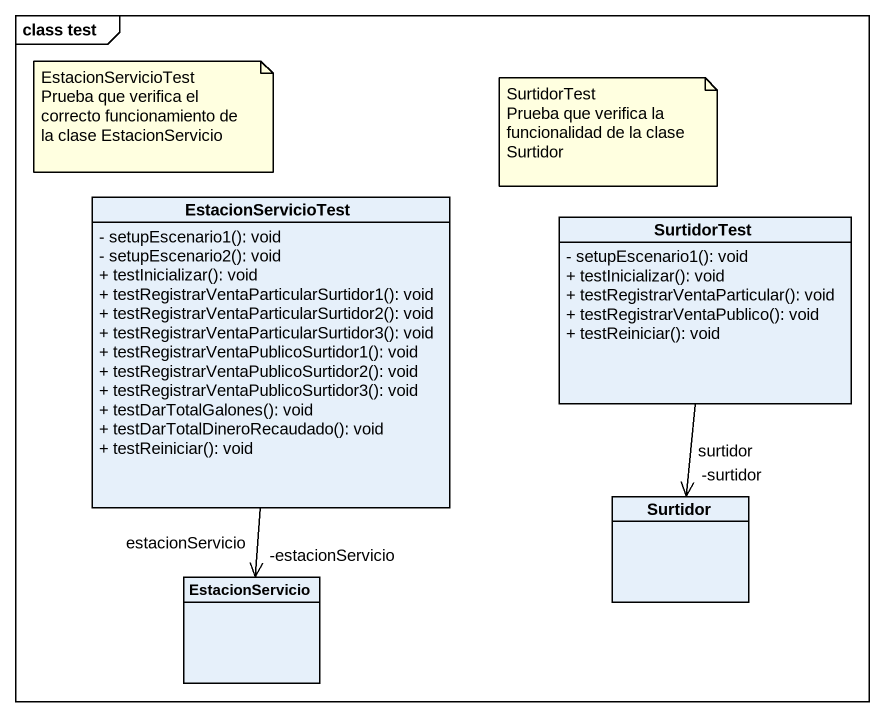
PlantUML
@startuml
mainframe class test
hide circle
hide empty members
skinparam classAttributeIconSize 0
class EstacionServicioTest {
  - setupEscenario1(): void
  - setupEscenario2(): void
  + testInicializar(): void
  + testRegistrarVentaParticularSurtidor1(): void
  + testRegistrarVentaParticularSurtidor2(): void
  + testRegistrarVentaParticularSurtidor3(): void
  + testRegistrarVentaPublicoSurtidor1(): void
  + testRegistrarVentaPublicoSurtidor2(): void
  + testRegistrarVentaPublicoSurtidor3(): void
  + testDarTotalGalones(): void
  + testDarTotalDineroRecaudado(): void
  + testReiniciar(): void
}
class SurtidorTest {
  - setupEscenario1(): void
  + testInicializar(): void
  + testRegistrarVentaParticular(): void
  + testRegistrarVentaPublico(): void
  + testReiniciar(): void
}
class Surtidor
class EstacionServicio
EstacionServicioTest --> "-estacionServicio" EstacionServicio
EstacionServicioTest --> EstacionServicio : estacionServicio
SurtidorTest --> "-surtidor" Surtidor
SurtidorTest --> Surtidor : surtidor
note as N1
  EstacionServicioTest
  Prueba que verifica el correcto funcionamiento de la clase EstacionServicio
end note
note as N2
  SurtidorTest
  Prueba que verifica la funcionalidad de la clase Surtidor
end note
@enduml
